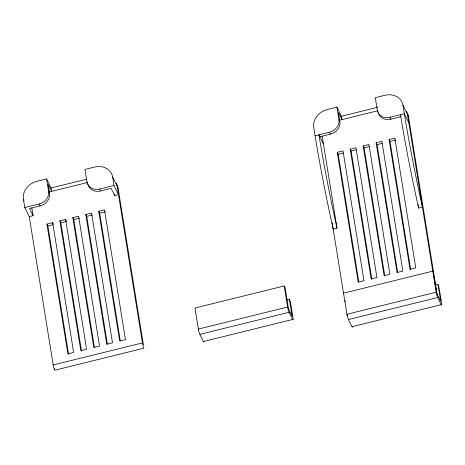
<?xml version="1.0" encoding="UTF-8"?>
<svg xmlns="http://www.w3.org/2000/svg" width="465" height="465" viewBox="0 0 465 465"><rect width="100%" height="100%" fill="white"/><g stroke="black" fill="none" stroke-linecap="round" stroke-linejoin="round"><path stroke-width="0.7" d="M436.437 289.91L435.967 288.957L436.164 288.224M29.254 216.614L33.096 215.667L29.551 208.5L40.106 205.89A11.468 9.695 -26.3 0 0 49.575 193.469L48.075 184.198L51.621 191.365L51.074 187.994L46.587 178.915L36.997 181.286A16.461 13.909 -26.3 0 0 23.407 199.107L24.767 207.535L29.254 216.614L53.208 364.955A3.987 0.535 76.1 0 0 54.696 370.239L143.929 348.18A3.987 0.535 76.1 0 1 142.441 342.903L117.128 186.134M319.879 136.739L330.435 134.135A11.468 9.695 -26.3 0 0 339.903 121.714L338.404 112.443L341.949 119.61L341.403 116.238L336.916 107.159L327.319 109.531A16.461 13.909 -26.3 0 0 313.736 127.352L315.096 135.78A271.967 36.63 76.1 0 0 333.19 229.14L337.032 228.193L322.175 136.181M51.074 187.994L86.664 179.199M341.403 116.238L377.69 107.27M48.877 192.045L87.211 182.571M339.206 120.284L377.539 110.809M24.767 207.535L39.159 203.978A11.468 9.695 -26.3 0 0 48.633 191.557L46.587 178.915M143.389 344.809L118.075 188.04L112.64 177.055A16.461 13.909 -26.3 0 0 94.564 167.057L84.967 169.429L87.013 182.071A11.468 9.695 -26.3 0 0 99.609 189.04L114.001 185.483L118.488 194.562L114.652 195.509L111.112 188.342L100.556 190.952A11.468 9.695 -26.3 0 1 87.955 183.983M315.096 135.78L329.487 132.223A11.468 9.695 -26.3 0 0 338.956 119.801L336.916 107.159M437.117 294.124L408.404 116.285L402.969 105.293A16.461 13.909 -26.3 0 0 384.892 95.302L375.296 97.673L377.336 110.315A11.468 9.695 -26.3 0 0 389.937 117.279L404.329 113.722L408.816 122.801M378.58 113.466A11.468 9.695 -26.3 0 0 390.885 119.191L400.731 116.756M52.685 222.659L73.639 352.453L67.884 353.877L46.924 224.078L52.685 222.659L53.312 223.932M65.635 219.457L86.595 349.256L80.834 350.674L59.88 220.881L65.635 219.457L66.263 220.73M72.831 217.678L78.591 216.254L99.545 346.053L93.791 347.477L72.831 217.678L73.778 219.59L94.389 347.233M85.787 214.475L91.541 213.051L112.501 342.85L106.747 344.274L85.787 214.475L86.728 216.388L107.339 344.036M98.737 211.273L104.497 209.849L125.457 339.648L119.697 341.072L98.737 211.273L99.684 213.185L120.296 340.833M337.253 152.322L343.007 150.898L363.967 280.697L358.213 282.121L337.253 152.322L338.195 154.235L358.806 281.883M350.203 149.12L355.963 147.696L376.923 277.495L371.163 278.919L350.203 149.12L351.151 151.032L371.878 279.395M363.159 145.917L368.914 144.499L389.873 274.292L384.119 275.716L363.159 145.917L364.101 147.829L384.828 276.193M376.115 142.72L381.87 141.296L402.829 271.095L397.069 272.513L376.115 142.72L377.057 144.627L397.784 272.996M389.066 139.517L394.826 138.093L415.78 267.892L410.025 269.316L389.066 139.517L390.013 141.43L410.74 269.793M46.924 224.078L47.872 225.99L52.987 224.729M59.88 220.881L60.822 222.787L66.582 221.369M73.778 219.59L79.532 218.166M86.728 216.388L92.489 214.964M99.684 213.185L105.439 211.761M338.195 154.235L343.315 152.968M351.151 151.032L356.266 149.765M364.101 147.829L369.222 146.568M377.057 144.627L382.172 143.365M390.013 141.43L395.767 140.006M400.493 114.669A271.967 36.63 76.1 0 0 418.587 208.035L422.429 207.088A271.967 36.63 76.1 0 1 404.329 113.722L402.969 105.293M286.562 299.937L289.37 299.245L292.096 316.101L288.55 308.934L285.15 287.864L284.202 285.952L194.969 308.004L198.375 329.075A3.987 0.535 76.1 0 0 199.863 334.358L203.403 341.525A3.987 0.535 76.1 0 0 203.949 341.496M53.208 364.955L142.441 342.903M198.375 329.075L287.608 307.022L284.202 285.952M343.536 293.2L432.77 271.142L433.717 273.054M199.863 334.358L289.096 312.306L292.636 319.472L203.403 341.525M435.13 285.132L437.937 284.435A3.987 0.535 76.1 0 1 439.425 289.718L441.605 303.203A3.987 0.535 76.1 0 1 441.204 304.662L351.97 326.721L348.43 319.554A3.987 0.535 76.1 0 1 346.937 314.27L332.155 222.712M348.43 319.554L437.664 297.495L441.204 304.662M389.937 117.279L390.885 119.191M377.336 110.315L378.283 112.228M338.956 119.801L339.903 121.714M329.487 132.223L330.435 134.135M323.419 143.906L318.932 134.833A271.967 36.63 76.1 0 0 337.032 228.193M347.57 315.543L346.937 314.27L436.17 292.212L440.657 301.291L437.937 284.435M99.609 189.04L100.556 190.952M87.013 182.071L87.641 183.35M48.633 191.557L49.575 193.469M39.159 203.978L40.106 205.89M23.407 199.107L24.046 200.403M434.67 278.954L433.921 276.315L435.967 288.957M407.456 114.373L436.17 292.212A3.987 0.535 76.1 0 0 437.664 297.495M418.012 204.466L418.587 208.035M345.03 300.477L345.257 301.878M112.64 177.055L114.001 185.483M114.425 194.103L114.652 195.509M60.822 222.787L81.549 351.156M47.872 225.99L68.599 354.353M31.847 207.942L33.096 215.667M54.37 368.216L54.591 369.565M352.476 327.081A3.987 0.535 76.1 0 1 351.97 326.721M289.37 299.245A3.987 0.535 76.1 0 1 290.863 304.529L293.037 318.014A3.987 0.535 76.1 0 1 292.636 319.472M289.096 312.306A3.987 0.535 76.1 0 1 287.608 307.022M116.012 183.018A16.461 13.909 -26.3 0 1 118.075 188.04M406.334 111.263A16.461 13.909 -26.3 0 1 408.404 116.285"/></g></svg>
